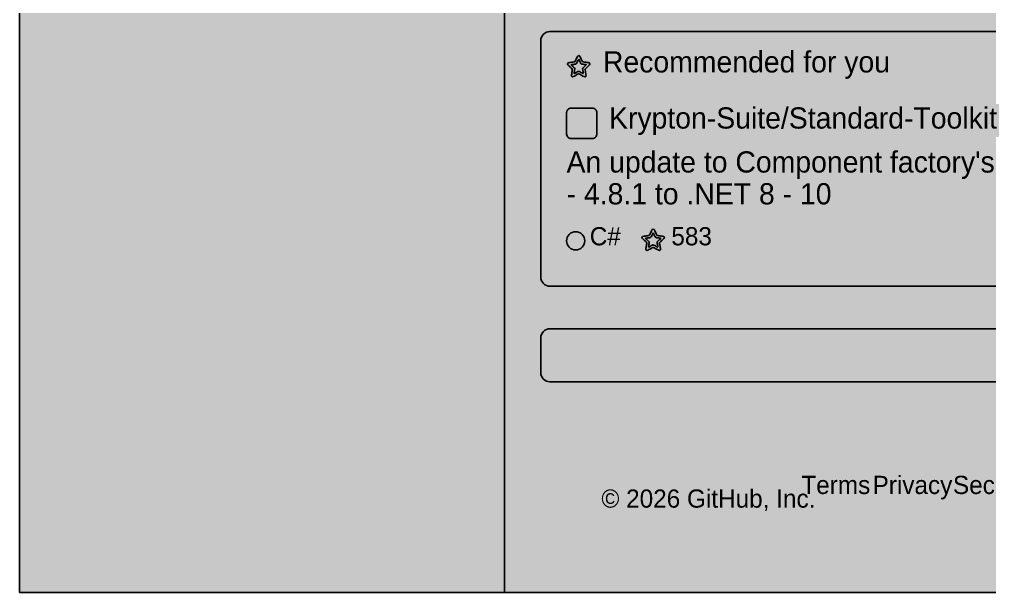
# Model space of a CAD drawing. Extents: x 0 to 2255, y 0 to 8703.
# Drawn here: x 0 to 640, y 0 to 378 of the extents above; entities that cross this region are included whole.
import ezdxf

# ---------------------------------------------------------------- set-up
doc = ezdxf.new("R2010")
doc.units = 0

msp = doc.modelspace()

# ---------------------------------------------------------------- hatches: boundary and pattern name
at = {"true_color": 0x0d1117}
for points in [[(0, 8703), (1280, 8703), (1280, 0.44), (0, 0.44)], [(0, 8639), (1280, 8639), (1280, 0.44), (0, 0.44)], [(0, 8639), (320, 8639), (320, 0.44), (0, 0.44)], [(350, 370.44), (998.03, 370.44), (998.03, 370.44), (999.2, 370.32), (1000.33, 369.98), (1001.36, 369.43), (1002.27, 368.68), (1003.02, 367.77), (1003.57, 366.73), (1003.92, 365.61), (1004.03, 364.44), (1004.03, 208.44), (1004.03, 208.44), (1003.92, 207.27), (1003.57, 206.14), (1003.02, 205.1), (1002.27, 204.19), (1001.36, 203.45), (1000.33, 202.89), (999.2, 202.55), (998.03, 202.44), (350, 202.44), (350, 202.44), (348.83, 202.55), (347.7, 202.89), (346.67, 203.45), (345.76, 204.19), (345.01, 205.1), (344.46, 206.14), (344.12, 207.27), (344, 208.44), (344, 364.44), (344, 364.44), (344.12, 365.61), (344.46, 366.73), (345.01, 367.77), (345.76, 368.68), (346.67, 369.43), (347.7, 369.98), (348.83, 370.32), (350, 370.44)]]:
    msp.add_hatch(color=256, dxfattribs=at).paths.add_polyline_path(points, flags=0)
at = {"true_color": 0x010409}
for points in [[(0, 8639), (1280, 8639), (1280, 0.44), (0, 0.44)], [(350, 174.44), (998.03, 174.44), (998.03, 174.44), (999.2, 174.32), (1000.33, 173.98), (1001.36, 173.43), (1002.27, 172.68), (1003.02, 171.77), (1003.57, 170.73), (1003.92, 169.61), (1004.03, 168.44), (1004.03, 145.44), (1004.03, 145.44), (1003.92, 144.27), (1003.57, 143.14), (1003.02, 142.1), (1002.27, 141.19), (1001.36, 140.45), (1000.33, 139.89), (999.2, 139.55), (998.03, 139.44), (350, 139.44), (350, 139.44), (348.83, 139.55), (347.7, 139.89), (346.67, 140.45), (345.76, 141.19), (345.01, 142.1), (344.46, 143.14), (344.12, 144.27), (344, 145.44), (344, 168.44), (344, 168.44), (344.12, 169.61), (344.46, 170.73), (345.01, 171.77), (345.76, 172.68), (346.67, 173.43), (347.7, 173.98), (348.83, 174.32), (350, 174.44)]]:
    msp.add_hatch(color=256, dxfattribs=at).paths.add_polyline_path(points, flags=0)
at = {"true_color": 0x9198a1}
h = msp.add_hatch(color=256, dxfattribs=at)
h.paths.add_polyline_path([(369, 354.69), (369.65, 354.3), (370.01, 353.59), (370.36, 352.88), (370.71, 352.17), (371.06, 351.45), (371.41, 350.74), (372.03, 350.39), (372.81, 350.27), (373.6, 350.16), (374.39, 350.04), (375.17, 349.93), (375.96, 349.79), (376.4, 349.18), (376.09, 348.48), (375.53, 347.92), (374.96, 347.37), (374.39, 346.81), (373.82, 346.26), (373.25, 345.7), (373.24, 344.97), (373.38, 344.18), (373.51, 343.4), (373.65, 342.62), (373.78, 341.83), (373.83, 341.05), (373.26, 340.54), (372.52, 340.74), (371.81, 341.11), (371.11, 341.48), (370.41, 341.85), (369.7, 342.22), (369, 342.59), (368.29, 342.22), (367.59, 341.85), (366.89, 341.48), (366.18, 341.11), (365.48, 340.74), (364.73, 340.54), (364.17, 341.05), (364.22, 341.84), (364.36, 342.62), (364.49, 343.4), (364.62, 344.19), (364.76, 344.97), (364.75, 345.71), (364.18, 346.26), (363.61, 346.82), (363.04, 347.37), (362.47, 347.93), (361.9, 348.48), (361.59, 349.18), (362.04, 349.79), (362.83, 349.93), (363.61, 350.04), (364.4, 350.16), (365.19, 350.27), (365.97, 350.39), (366.59, 350.74), (366.94, 351.45), (367.29, 352.17), (367.64, 352.88), (367.99, 353.59), (368.35, 354.3), (369, 354.69)], flags=0)
h.paths.add_polyline_path([(369, 352.24), (368.76, 351.75), (368.52, 351.26), (368.28, 350.77), (368.03, 350.29), (367.79, 349.8), (367.54, 349.31), (367.08, 349.03), (366.54, 348.95), (366, 348.88), (365.47, 348.8), (364.93, 348.72), (364.39, 348.64), (364.03, 348.5), (364.42, 348.12), (364.81, 347.74), (365.2, 347.36), (365.6, 346.98), (365.99, 346.6), (366.34, 346.19), (366.4, 345.66), (366.31, 345.12), (366.21, 344.58), (366.12, 344.04), (366.03, 343.51), (365.94, 342.97), (366.08, 342.75), (366.56, 343), (367.04, 343.26), (367.52, 343.51), (368.01, 343.76), (368.49, 344.02), (369, 344.19), (369.51, 344.02), (369.99, 343.76), (370.48, 343.51), (370.96, 343.25), (371.44, 343), (371.93, 342.75), (372.06, 342.97), (371.97, 343.51), (371.88, 344.04), (371.79, 344.58), (371.69, 345.12), (371.6, 345.66), (371.66, 346.19), (372.01, 346.6), (372.4, 346.98), (372.8, 347.36), (373.19, 347.74), (373.58, 348.12), (373.97, 348.5), (373.61, 348.64), (373.07, 348.72), (372.53, 348.8), (371.99, 348.87), (371.45, 348.95), (370.91, 349.03), (370.46, 349.32), (370.21, 349.8), (369.97, 350.29), (369.72, 350.78), (369.48, 351.27), (369.24, 351.76), (369, 352.24)], flags=0)
at = {"true_color": 0xffffff}
msp.add_hatch(color=256, dxfattribs=at).paths.add_polyline_path([(364, 319.94), (378, 319.94), (378, 319.94), (378.59, 319.88), (379.15, 319.71), (379.67, 319.43), (380.12, 319.06), (380.49, 318.6), (380.77, 318.09), (380.94, 317.52), (381, 316.94), (381, 302.94), (381, 302.94), (380.94, 302.35), (380.77, 301.79), (380.49, 301.27), (380.12, 300.82), (379.67, 300.44), (379.15, 300.17), (378.59, 300), (378, 299.94), (364, 299.94), (364, 299.94), (363.41, 300), (362.85, 300.17), (362.33, 300.44), (361.88, 300.82), (361.51, 301.27), (361.23, 301.79), (361.06, 302.35), (361, 302.94), (361, 316.94), (361, 316.94), (361.06, 317.52), (361.23, 318.09), (361.51, 318.6), (361.88, 319.06), (362.33, 319.43), (362.85, 319.71), (363.41, 319.88), (364, 319.94)], flags=0)
at = {"true_color": 0x178600}
msp.add_hatch(color=256, dxfattribs=at).paths.add_polyline_path([(367, 238.44), (367, 238.44), (367, 238.44), (368.17, 238.32), (369.3, 237.98), (370.33, 237.43), (371.24, 236.68), (371.99, 235.77), (372.54, 234.73), (372.88, 233.61), (373, 232.44), (373, 232.44), (373, 232.44), (372.88, 231.27), (372.54, 230.14), (371.99, 229.1), (371.24, 228.19), (370.33, 227.45), (369.3, 226.89), (368.17, 226.55), (367, 226.44), (367, 226.44), (367, 226.44), (365.83, 226.55), (364.7, 226.89), (363.67, 227.45), (362.76, 228.19), (362.01, 229.1), (361.46, 230.14), (361.12, 231.27), (361, 232.44), (361, 232.44), (361, 232.44), (361.12, 233.61), (361.46, 234.73), (362.01, 235.77), (362.76, 236.68), (363.67, 237.43), (364.7, 237.98), (365.83, 238.32), (367, 238.44)], flags=0)
at = {"true_color": 0x9198a1}
h = msp.add_hatch(color=256, dxfattribs=at)
h.paths.add_polyline_path([(418.12, 240.19), (418.78, 239.8), (419.13, 239.09), (419.48, 238.38), (419.84, 237.67), (420.19, 236.95), (420.54, 236.24), (421.15, 235.89), (421.94, 235.77), (422.73, 235.66), (423.51, 235.54), (424.3, 235.43), (425.08, 235.29), (425.53, 234.68), (425.22, 233.98), (424.65, 233.42), (424.08, 232.87), (423.51, 232.31), (422.94, 231.76), (422.37, 231.2), (422.37, 230.47), (422.5, 229.68), (422.64, 228.9), (422.77, 228.12), (422.91, 227.33), (422.95, 226.55), (422.39, 226.04), (421.64, 226.24), (420.94, 226.61), (420.23, 226.98), (419.53, 227.35), (418.83, 227.72), (418.12, 228.09), (417.42, 227.72), (416.72, 227.35), (416.01, 226.98), (415.31, 226.61), (414.6, 226.24), (413.86, 226.04), (413.29, 226.55), (413.35, 227.34), (413.48, 228.12), (413.61, 228.9), (413.75, 229.69), (413.88, 230.47), (413.88, 231.21), (413.31, 231.76), (412.74, 232.32), (412.17, 232.87), (411.6, 233.43), (411.03, 233.98), (410.72, 234.68), (411.17, 235.29), (411.95, 235.43), (412.74, 235.54), (413.52, 235.66), (414.31, 235.77), (415.1, 235.89), (415.71, 236.24), (416.06, 236.95), (416.41, 237.67), (416.77, 238.38), (417.12, 239.09), (417.47, 239.8), (418.12, 240.19)], flags=0)
h.paths.add_polyline_path([(418.12, 237.74), (417.88, 237.25), (417.64, 236.76), (417.4, 236.27), (417.16, 235.79), (416.92, 235.3), (416.66, 234.81), (416.21, 234.53), (415.67, 234.45), (415.13, 234.38), (414.59, 234.3), (414.05, 234.22), (413.51, 234.14), (413.16, 234), (413.55, 233.62), (413.94, 233.24), (414.33, 232.86), (414.72, 232.48), (415.11, 232.1), (415.47, 231.69), (415.52, 231.16), (415.43, 230.62), (415.34, 230.08), (415.25, 229.54), (415.15, 229.01), (415.06, 228.47), (415.2, 228.25), (415.68, 228.5), (416.17, 228.76), (416.65, 229.01), (417.13, 229.26), (417.62, 229.52), (418.13, 229.69), (418.64, 229.52), (419.12, 229.26), (419.6, 229.01), (420.09, 228.75), (420.57, 228.5), (421.05, 228.25), (421.19, 228.47), (421.1, 229.01), (421, 229.54), (420.91, 230.08), (420.82, 230.62), (420.73, 231.16), (420.78, 231.69), (421.14, 232.1), (421.53, 232.48), (421.92, 232.86), (422.31, 233.24), (422.7, 233.62), (423.09, 234), (422.74, 234.14), (422.2, 234.22), (421.66, 234.3), (421.12, 234.37), (420.58, 234.45), (420.04, 234.53), (419.58, 234.82), (419.33, 235.3), (419.09, 235.79), (418.85, 236.28), (418.61, 236.77), (418.37, 237.26), (418.12, 237.74)], flags=0)

# ---------------------------------------------------------------- linework, layer by layer
at = {"true_color": 0x0d1117}
for points in [[(0, 8703), (1280, 8703), (1280, 0.44), (0, 0.44)], [(0, 8639), (1280, 8639), (1280, 0.44), (0, 0.44)], [(0, 8639), (320, 8639), (320, 0.44), (0, 0.44)]]:
    msp.add_lwpolyline(points, close=True, dxfattribs=at)
at = {"true_color": 0x010409}
for points in [[(0, 8639), (1280, 8639), (1280, 0.44), (0, 0.44)], [(364, 319.94), (378, 319.94), (378, 319.94), (378.59, 319.88), (379.15, 319.71), (379.67, 319.43), (380.12, 319.06), (380.49, 318.6), (380.77, 318.09), (380.94, 317.52), (381, 316.94), (381, 302.94), (381, 302.94), (380.94, 302.35), (380.77, 301.79), (380.49, 301.27), (380.12, 300.82), (379.67, 300.44), (379.15, 300.17), (378.59, 300), (378, 299.94), (364, 299.94), (364, 299.94), (363.41, 300), (362.85, 300.17), (362.33, 300.44), (361.88, 300.82), (361.51, 301.27), (361.23, 301.79), (361.06, 302.35), (361, 302.94), (361, 316.94), (361, 316.94), (361.06, 317.52), (361.23, 318.09), (361.51, 318.6), (361.88, 319.06), (362.33, 319.43), (362.85, 319.71), (363.41, 319.88), (364, 319.94)]]:
    msp.add_lwpolyline(points, close=True, dxfattribs=at)
at = {"true_color": 0x3d444d}
for points in [[(998.03, 202.44), (350, 202.44), (350, 202.44), (348.83, 202.55), (347.7, 202.89), (346.67, 203.45), (345.76, 204.19), (345.01, 205.1), (344.46, 206.14), (344.12, 207.27), (344, 208.44), (344, 364.44), (344, 364.44), (344.12, 365.61), (344.46, 366.73), (345.01, 367.77), (345.76, 368.68), (346.67, 369.43), (347.7, 369.98), (348.83, 370.32), (350, 370.44), (350, 370.44), (998.03, 370.44)], [(998.03, 139.44), (350, 139.44), (350, 139.44), (348.83, 139.55), (347.7, 139.89), (346.67, 140.45), (345.76, 141.19), (345.01, 142.1), (344.46, 143.14), (344.12, 144.27), (344, 145.44), (344, 168.44), (344, 168.44), (344.12, 169.61), (344.46, 170.73), (345.01, 171.77), (345.76, 172.68), (346.67, 173.43), (347.7, 173.98), (348.83, 174.32), (350, 174.44), (350, 174.44), (998.03, 174.44)]]:
    msp.add_lwpolyline(points, dxfattribs=at)
at = {"true_color": 0x9198a1}
for points in [[(369, 354.69), (369.65, 354.3), (370.01, 353.59), (370.36, 352.88), (370.71, 352.17), (371.06, 351.45), (371.41, 350.74), (372.03, 350.39), (372.81, 350.27), (373.6, 350.16), (374.39, 350.04), (375.17, 349.93), (375.96, 349.79), (376.4, 349.18), (376.09, 348.48), (375.53, 347.92), (374.96, 347.37), (374.39, 346.81), (373.82, 346.26), (373.25, 345.7), (373.24, 344.97), (373.38, 344.18), (373.51, 343.4), (373.65, 342.62), (373.78, 341.83), (373.83, 341.05), (373.26, 340.54), (372.52, 340.74), (371.81, 341.11), (371.11, 341.48), (370.41, 341.85), (369.7, 342.22), (369, 342.59), (368.29, 342.22), (367.59, 341.85), (366.89, 341.48), (366.18, 341.11), (365.48, 340.74), (364.73, 340.54), (364.17, 341.05), (364.22, 341.84), (364.36, 342.62), (364.49, 343.4), (364.62, 344.19), (364.76, 344.97), (364.75, 345.71), (364.18, 346.26), (363.61, 346.82), (363.04, 347.37), (362.47, 347.93), (361.9, 348.48), (361.59, 349.18), (362.04, 349.79), (362.83, 349.93), (363.61, 350.04), (364.4, 350.16), (365.19, 350.27), (365.97, 350.39), (366.59, 350.74), (366.94, 351.45), (367.29, 352.17), (367.64, 352.88), (367.99, 353.59), (368.35, 354.3), (369, 354.69)], [(369, 352.24), (368.76, 351.75), (368.52, 351.26), (368.28, 350.77), (368.03, 350.29), (367.79, 349.8), (367.54, 349.31), (367.08, 349.03), (366.54, 348.95), (366, 348.88), (365.47, 348.8), (364.93, 348.72), (364.39, 348.64), (364.03, 348.5), (364.42, 348.12), (364.81, 347.74), (365.2, 347.36), (365.6, 346.98), (365.99, 346.6), (366.34, 346.19), (366.4, 345.66), (366.31, 345.12), (366.21, 344.58), (366.12, 344.04), (366.03, 343.51), (365.94, 342.97), (366.08, 342.75), (366.56, 343), (367.04, 343.26), (367.52, 343.51), (368.01, 343.76), (368.49, 344.02), (369, 344.19), (369.51, 344.02), (369.99, 343.76), (370.48, 343.51), (370.96, 343.25), (371.44, 343), (371.93, 342.75), (372.06, 342.97), (371.97, 343.51), (371.88, 344.04), (371.79, 344.58), (371.69, 345.12), (371.6, 345.66), (371.66, 346.19), (372.01, 346.6), (372.4, 346.98), (372.8, 347.36), (373.19, 347.74), (373.58, 348.12), (373.97, 348.5), (373.61, 348.64), (373.07, 348.72), (372.53, 348.8), (371.99, 348.87), (371.45, 348.95), (370.91, 349.03), (370.46, 349.32), (370.21, 349.8), (369.97, 350.29), (369.72, 350.78), (369.48, 351.27), (369.24, 351.76), (369, 352.24)], [(418.12, 240.19), (418.78, 239.8), (419.13, 239.09), (419.48, 238.38), (419.84, 237.67), (420.19, 236.95), (420.54, 236.24), (421.15, 235.89), (421.94, 235.77), (422.73, 235.66), (423.51, 235.54), (424.3, 235.43), (425.08, 235.29), (425.53, 234.68), (425.22, 233.98), (424.65, 233.42), (424.08, 232.87), (423.51, 232.31), (422.94, 231.76), (422.37, 231.2), (422.37, 230.47), (422.5, 229.68), (422.64, 228.9), (422.77, 228.12), (422.91, 227.33), (422.95, 226.55), (422.39, 226.04), (421.64, 226.24), (420.94, 226.61), (420.23, 226.98), (419.53, 227.35), (418.83, 227.72), (418.12, 228.09), (417.42, 227.72), (416.72, 227.35), (416.01, 226.98), (415.31, 226.61), (414.6, 226.24), (413.86, 226.04), (413.29, 226.55), (413.35, 227.34), (413.48, 228.12), (413.61, 228.9), (413.75, 229.69), (413.88, 230.47), (413.88, 231.21), (413.31, 231.76), (412.74, 232.32), (412.17, 232.87), (411.6, 233.43), (411.03, 233.98), (410.72, 234.68), (411.17, 235.29), (411.95, 235.43), (412.74, 235.54), (413.52, 235.66), (414.31, 235.77), (415.1, 235.89), (415.71, 236.24), (416.06, 236.95), (416.41, 237.67), (416.77, 238.38), (417.12, 239.09), (417.47, 239.8), (418.12, 240.19)], [(418.12, 237.74), (417.88, 237.25), (417.64, 236.76), (417.4, 236.27), (417.16, 235.79), (416.92, 235.3), (416.66, 234.81), (416.21, 234.53), (415.67, 234.45), (415.13, 234.38), (414.59, 234.3), (414.05, 234.22), (413.51, 234.14), (413.16, 234), (413.55, 233.62), (413.94, 233.24), (414.33, 232.86), (414.72, 232.48), (415.11, 232.1), (415.47, 231.69), (415.52, 231.16), (415.43, 230.62), (415.34, 230.08), (415.25, 229.54), (415.15, 229.01), (415.06, 228.47), (415.2, 228.25), (415.68, 228.5), (416.17, 228.76), (416.65, 229.01), (417.13, 229.26), (417.62, 229.52), (418.13, 229.69), (418.64, 229.52), (419.12, 229.26), (419.6, 229.01), (420.09, 228.75), (420.57, 228.5), (421.05, 228.25), (421.19, 228.47), (421.1, 229.01), (421, 229.54), (420.91, 230.08), (420.82, 230.62), (420.73, 231.16), (420.78, 231.69), (421.14, 232.1), (421.53, 232.48), (421.92, 232.86), (422.31, 233.24), (422.7, 233.62), (423.09, 234), (422.74, 234.14), (422.2, 234.22), (421.66, 234.3), (421.12, 234.37), (420.58, 234.45), (420.04, 234.53), (419.58, 234.82), (419.33, 235.3), (419.09, 235.79), (418.85, 236.28), (418.61, 236.77), (418.37, 237.26), (418.12, 237.74)]]:
    msp.add_lwpolyline(points, close=True, dxfattribs=at)
at = {"true_color": 0xffffff}
msp.add_lwpolyline([(367, 238.44), (367, 238.44), (367, 238.44), (368.17, 238.32), (369.3, 237.98), (370.33, 237.43), (371.24, 236.68), (371.99, 235.77), (372.54, 234.73), (372.88, 233.61), (373, 232.44), (373, 232.44), (373, 232.44), (372.88, 231.27), (372.54, 230.14), (371.99, 229.1), (371.24, 228.19), (370.33, 227.45), (369.3, 226.89), (368.17, 226.55), (367, 226.44), (367, 226.44), (367, 226.44), (365.83, 226.55), (364.7, 226.89), (363.67, 227.45), (362.76, 228.19), (362.01, 229.1), (361.46, 230.14), (361.12, 231.27), (361, 232.44), (361, 232.44), (361, 232.44), (361.12, 233.61), (361.46, 234.73), (362.01, 235.77), (362.76, 236.68), (363.67, 237.43), (364.7, 237.98), (365.83, 238.32), (367, 238.44)], close=True, dxfattribs=at)

# ---------------------------------------------------------------- texts
at = {"true_color": 0x9198a1}
for s, height, p in [('Recommended for you', 14, (385, 343.44)), ('C#', 12, (376.3, 229.44)), ('583', 12, (430.12, 229.44)), ('Terms', 12, (515.89, 65.44)), ('Privacy', 12, (562.89, 65.44)), ('Security', 12, (615.91, 65.44)), ('© 2026 GitHub, Inc.', 12, (384, 56.44))]:
    msp.add_text(s, height=height, dxfattribs=at).set_placement(p)
at = {"true_color": 0xf0f6fc}
for s, p in [('Krypton-Suite/Standard-Toolkit', (389, 306.44)), ("An update to Component factory's krypton toolkit to support .NET Framework 4.6.2", (361, 277.44)), ('- 4.8.1 to .NET 8 - 10', (361, 256.44))]:
    msp.add_text(s, height=14, dxfattribs=at).set_placement(p)

doc.saveas('drawing.dxf')
